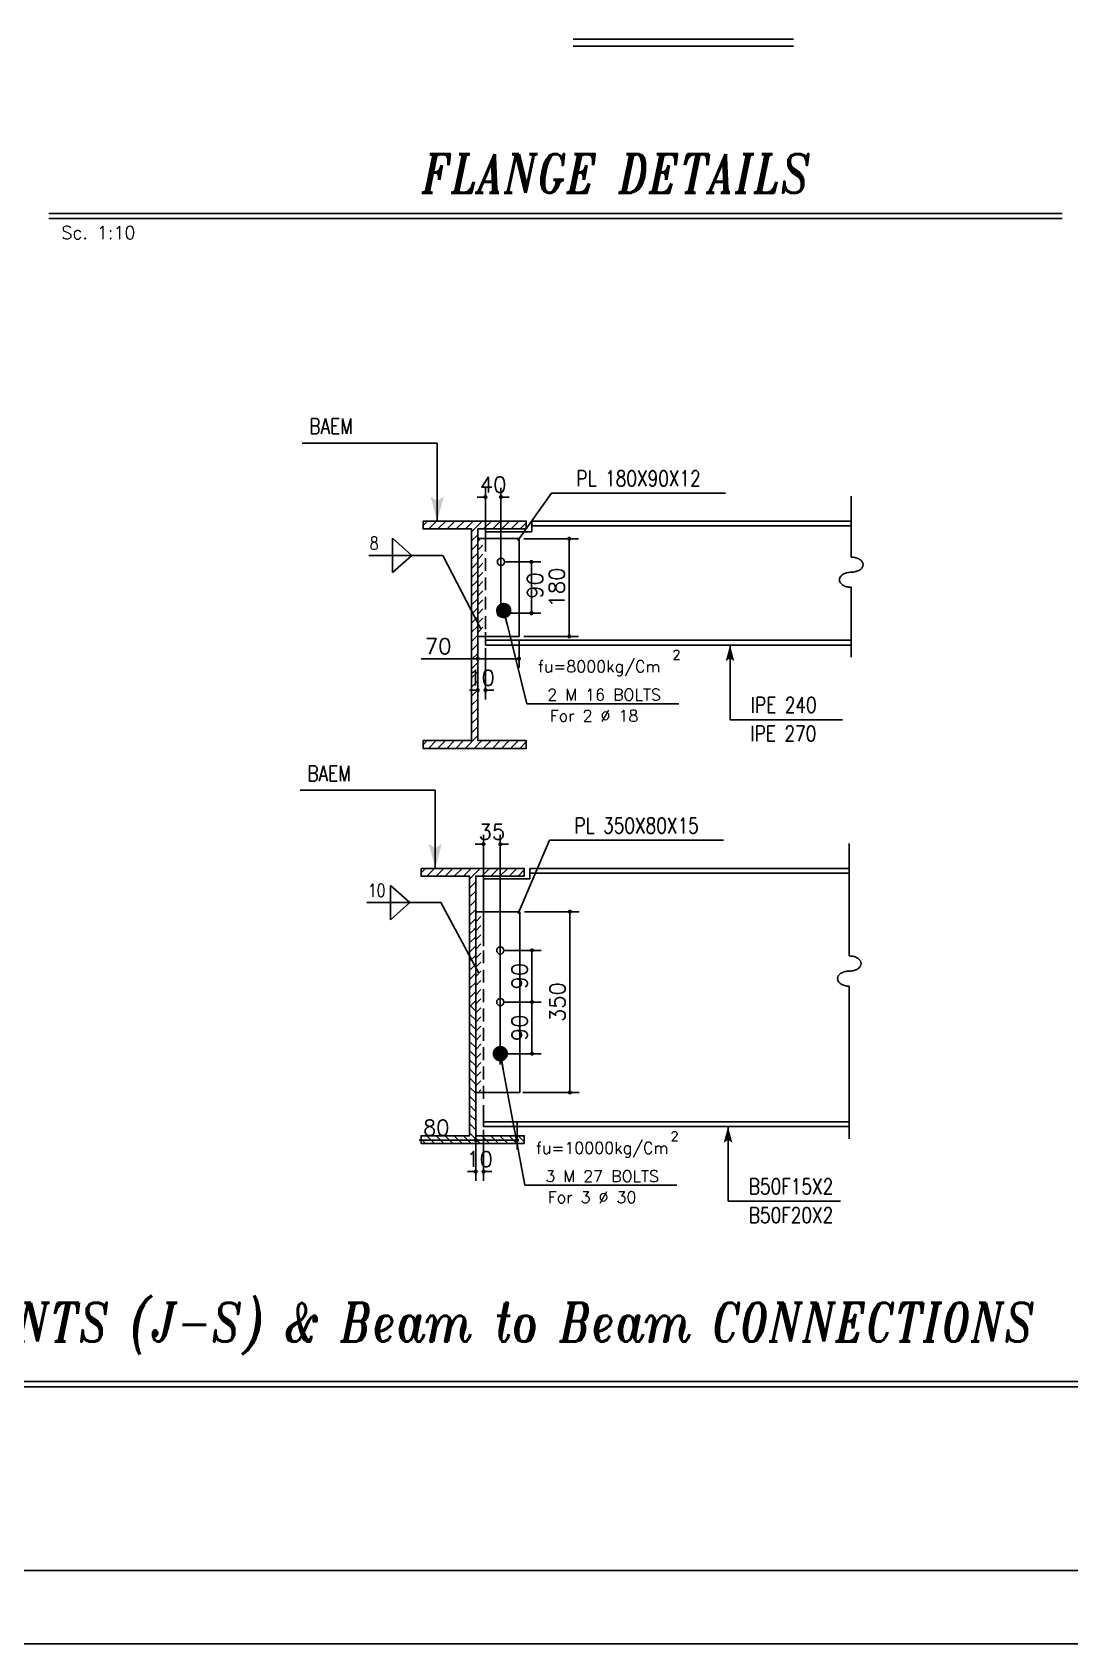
# Model space of a CAD drawing. Header units: inches. Extents: x 1387 to 2676, y -3554 to -2136.
# Drawn here: x 2525.82 to 2545.91, y -3480.53 to -3449.32 of the extents above; entities that cross this region are included whole.
import ezdxf
from ezdxf.enums import TextEntityAlignment as Align

# ---------------------------------------------------------------- set-up
doc = ezdxf.new("R2010")
doc.units = ezdxf.units.IN
doc.header["$MEASUREMENT"] = 0
doc.linetypes.add('HIDDEN', pattern=[0.375, 0.25, -0.125])
for name, color, linetype in [('1', 1, 'Continuous'), ('1R', 1, 'Continuous'), ('2Y', 2, 'Continuous'), ('3', 3, 'HIDDEN'), ('3G', 3, 'Continuous'), ('4C', 4, 'Continuous'), ('col-new', 3, 'Continuous'), ('D', 1, 'Continuous'), ('DIM', 8, 'Continuous'), ('Hatch', 1, 'Continuous'), ('LAIN-1', 1, 'HIDDEN'), ('lateral brace', 5, 'Continuous'), ('Layer4', 118, 'Continuous'), ('Pich', 2, 'Continuous'), ('TRI1', 3, 'Continuous')]:
    doc.layers.add(name, color=color, linetype=linetype)
doc.styles.add('ITALICT', font='italict')
doc.styles.add('ROMANC', font='TXT.shx')
doc.styles.add('ROMANS', font='ROMANS')
doc.styles.add('ROMANT', font='romant')
doc.dimstyles.new('1-50-2', dxfattribs={"dimtxt": 0.3, "dimasz": 0.08, "dimexe": 0.18, "dimexo": 0.0625, "dimgap": 0.09, "dimtad": 1, "dimdec": 0, "dimlfac": 500, "dimdsep": 46, "dimtxsty": 'ROMANT', "dimblk": 'DOT', "dimcen": 0.09, "dimclrd": 1, "dimclre": 1, "dimclrt": 3, "dimadec": 0, "dimazin": 0, "dimtfac": 1, "dimtdec": 0, "dimtix": 1, "dimtofl": 0, "dimtmove": 2, "dimatfit": 3, "dimldrblk": 'DOT', "dimfxl": 1, "dimtolj": 1, "dimarcsym": 0})
doc.dimstyles.new('10', dxfattribs={"dimtxt": 0.2, "dimasz": 0.09, "dimexe": 0.18, "dimexo": 0.1, "dimgap": 0, "dimtad": 0, "dimdec": 3, "dimlfac": 100, "dimrnd": 0.5, "dimzin": 12, "dimdsep": 46, "dimtxsty": 'ROMANC', "dimblk": 'DOT', "dimcen": 0, "dimclrd": 1, "dimclre": 1, "dimclrt": 2, "dimadec": 1, "dimazin": 0, "dimtfac": 1, "dimtdec": 3, "dimtmove": 2, "dimatfit": 3, "dimldrblk": 'DOT', "dimfxl": 1, "dimtvp": 0.909091, "dimtolj": 1, "dimtzin": 12, "dimarcsym": 0})

# ---------------------------------------------------------------- blocks, each defined once
blk = doc.blocks.new('DOT')
at = {"layer": 'DIM', "color": 0, "linetype": 'ByBlock'}
blk.add_line((-0.5, 0), (-1, 0), dxfattribs=at)
at = {"layer": 'DIM', "color": 0, "linetype": 'ByBlock', "const_width": 0.5}
blk.add_lwpolyline([(-0.25, 0, 1), (0.25, 0, 1)], format="xyb", close=True, dxfattribs=at)
blk = doc.blocks.new('*D1858')
at = {"layer": 'D', "color": 1, "lineweight": -2, "transparency": 16777216}
for p, q in [((2535.354, -3466.35), (2536.41, -3466.35)), ((2536.23, -3466.43), (2536.23, -3469.77)), ((2535.321, -3469.85), (2536.41, -3469.85))]:
    blk.add_line(p, q, dxfattribs=at)
at = {"layer": 'Defpoints', "color": 0, "transparency": 16777216}
for p in [(2535.291, -3466.35), (2535.258, -3469.85), (2536.23, -3469.85)]:
    blk.add_point(p, dxfattribs=at)
at = {"layer": 'D', "color": 1, "lineweight": -2, "transparency": 16777216, "xscale": 0.08, "yscale": 0.08, "zscale": 0.08}
for p, rotation in [((2536.23, -3466.35), 90), ((2536.23, -3469.85), 270)]:
    blk.add_blockref('DOT', p, dxfattribs=dict(at, rotation=rotation))
at = {"layer": 'D', "color": 2, "transparency": 16777216, "insert": (2535.99, -3468.1), "char_height": 0.3, "attachment_point": 5, "rotation": 90, "style": 'ROMANS'}
blk.add_mtext('\\A1;350', dxfattribs=at)
blk = doc.blocks.new('_Dot')
at = {"layer": 'DIM', "color": 0, "lineweight": -2}
blk.add_line((-0.5, 0), (-1, 0), dxfattribs=at)
at = {"layer": 'DIM', "color": 0, "const_width": 0.5}
blk.add_lwpolyline([(-0.25, 0, 1), (0.25, 0, 1)], format="xyb", close=True, dxfattribs=at)
blk = doc.blocks.new('*D1862')
at = {"layer": 'D', "color": 1, "lineweight": -2, "transparency": 16777216}
for p, q in [((2534.408, -3470.573), (2534.408, -3471.564)), ((2534.558, -3470.573), (2534.558, -3471.564)), ((2534.328, -3471.384), (2534.248, -3471.384)), ((2534.638, -3471.384), (2534.718, -3471.384))]:
    blk.add_line(p, q, dxfattribs=at)
at = {"layer": 'Defpoints', "color": 0, "transparency": 16777216}
for p in [(2534.408, -3470.511), (2534.558, -3470.511), (2534.408, -3471.384)]:
    blk.add_point(p, dxfattribs=at)
at = {"layer": 'D', "color": 1, "lineweight": -2, "transparency": 16777216, "xscale": 0.08, "yscale": 0.08, "zscale": 0.08}
blk.add_blockref('DOT', (2534.408, -3471.384), dxfattribs=at)
at = {"layer": 'D', "color": 1, "lineweight": -2, "transparency": 16777216, "xscale": 0.08, "yscale": 0.08, "zscale": 0.08, "rotation": 180}
blk.add_blockref('DOT', (2534.558, -3471.384), dxfattribs=at)
at = {"layer": 'D', "color": 2, "transparency": 16777216, "insert": (2534.483, -3471.144), "char_height": 0.3, "attachment_point": 5, "style": 'ROMANS'}
blk.add_mtext('\\A1;10', dxfattribs=at)
blk = doc.blocks.new('*D1859')
at = {"layer": 'D', "color": 1, "lineweight": -2, "transparency": 16777216}
for p, q in [((2534.558, -3467.02), (2534.558, -3464.864)), ((2534.883, -3469.312), (2534.883, -3464.864)), ((2534.478, -3465.044), (2534.398, -3465.044)), ((2534.963, -3465.044), (2535.043, -3465.044))]:
    blk.add_line(p, q, dxfattribs=at)
at = {"layer": 'Defpoints', "color": 0, "transparency": 16777216}
for p in [(2534.883, -3465.044), (2534.558, -3467.083), (2534.883, -3469.374)]:
    blk.add_point(p, dxfattribs=at)
at = {"layer": 'D', "color": 1, "lineweight": -2, "transparency": 16777216, "xscale": 0.08, "yscale": 0.08, "zscale": 0.08}
blk.add_blockref('DOT', (2534.558, -3465.044), dxfattribs=at)
at = {"layer": 'D', "color": 1, "lineweight": -2, "transparency": 16777216, "xscale": 0.08, "yscale": 0.08, "zscale": 0.08, "rotation": 180}
blk.add_blockref('DOT', (2534.883, -3465.044), dxfattribs=at)
at = {"layer": 'D', "color": 2, "transparency": 16777216, "insert": (2534.721, -3464.804), "char_height": 0.3, "attachment_point": 5, "style": 'ROMANS'}
blk.add_mtext('\\A1;35', dxfattribs=at)
blk = doc.blocks.new('*D1860')
at = {"layer": 'D', "color": 1, "lineweight": -2, "transparency": 16777216}
for p, q in [((2534.946, -3468.1), (2535.677, -3468.1)), ((2535.497, -3468.18), (2535.497, -3469.02)), ((2534.946, -3469.1), (2535.677, -3469.1))]:
    blk.add_line(p, q, dxfattribs=at)
at = {"layer": 'Defpoints', "color": 0, "transparency": 16777216}
for p in [(2534.883, -3468.1), (2534.883, -3469.1), (2535.497, -3469.1)]:
    blk.add_point(p, dxfattribs=at)
at = {"layer": 'D', "color": 1, "lineweight": -2, "transparency": 16777216, "xscale": 0.08, "yscale": 0.08, "zscale": 0.08}
for p, rotation in [((2535.497, -3468.1), 90), ((2535.497, -3469.1), 270)]:
    blk.add_blockref('DOT', p, dxfattribs=dict(at, rotation=rotation))
at = {"layer": 'D', "color": 2, "transparency": 16777216, "insert": (2535.257, -3468.6), "char_height": 0.3, "attachment_point": 5, "rotation": 90, "style": 'ROMANS'}
blk.add_mtext('\\A1;90', dxfattribs=at)
blk = doc.blocks.new('*D1861')
at = {"layer": 'D', "color": 1, "lineweight": -2, "transparency": 16777216}
for p, q in [((2534.408, -3470.406), (2534.408, -3470.954)), ((2535.208, -3470.406), (2535.208, -3470.954)), ((2533.311, -3470.774), (2534.408, -3470.774)), ((2535.128, -3470.774), (2534.488, -3470.774))]:
    blk.add_line(p, q, dxfattribs=at)
at = {"layer": 'Defpoints', "color": 0, "transparency": 16777216}
for p in [(2534.408, -3470.344), (2535.208, -3470.344), (2534.408, -3470.774)]:
    blk.add_point(p, dxfattribs=at)
at = {"layer": 'D', "color": 1, "lineweight": -2, "transparency": 16777216, "xscale": 0.08, "yscale": 0.08, "zscale": 0.08, "rotation": 180}
blk.add_blockref('DOT', (2534.408, -3470.774), dxfattribs=at)
at = {"layer": 'D', "color": 1, "lineweight": -2, "transparency": 16777216, "xscale": 0.08, "yscale": 0.08, "zscale": 0.08}
blk.add_blockref('DOT', (2535.208, -3470.774), dxfattribs=at)
at = {"layer": 'D', "color": 2, "transparency": 16777216, "insert": (2533.644, -3470.534), "char_height": 0.3, "attachment_point": 5, "style": 'ROMANS'}
blk.add_mtext('\\A1;80', dxfattribs=at)
blk = doc.blocks.new('*D1863')
at = {"layer": 'D', "color": 1, "lineweight": -2, "transparency": 16777216}
for p, q in [((2534.946, -3467.1), (2535.677, -3467.1)), ((2535.497, -3467.18), (2535.497, -3468.02)), ((2534.946, -3468.1), (2535.677, -3468.1))]:
    blk.add_line(p, q, dxfattribs=at)
at = {"layer": 'Defpoints', "color": 0, "transparency": 16777216}
for p in [(2534.883, -3467.1), (2534.883, -3468.1), (2535.497, -3468.1)]:
    blk.add_point(p, dxfattribs=at)
at = {"layer": 'D', "color": 1, "lineweight": -2, "transparency": 16777216, "xscale": 0.08, "yscale": 0.08, "zscale": 0.08}
for p, rotation in [((2535.497, -3467.1), 90), ((2535.497, -3468.1), 270)]:
    blk.add_blockref('DOT', p, dxfattribs=dict(at, rotation=rotation))
at = {"layer": 'D', "color": 2, "transparency": 16777216, "insert": (2535.257, -3467.6), "char_height": 0.3, "attachment_point": 5, "rotation": 90, "style": 'ROMANS'}
blk.add_mtext('\\A1;90', dxfattribs=at)
blk = doc.blocks.new('*D2852')
at = {"layer": 'D', "color": 1, "lineweight": -2, "transparency": 16777216}
for p, q in [((2535.342, -3459.126), (2536.398, -3459.126)), ((2536.218, -3459.206), (2536.218, -3460.939)), ((2535.342, -3461.019), (2536.398, -3461.019))]:
    blk.add_line(p, q, dxfattribs=at)
at = {"layer": 'Defpoints', "color": 0, "transparency": 16777216}
for p in [(2535.279, -3459.126), (2535.279, -3461.019), (2536.218, -3461.019)]:
    blk.add_point(p, dxfattribs=at)
at = {"layer": 'D', "color": 1, "lineweight": -2, "transparency": 16777216, "xscale": 0.08, "yscale": 0.08, "zscale": 0.08}
for p, rotation in [((2536.218, -3459.126), 90), ((2536.218, -3461.019), 270)]:
    blk.add_blockref('DOT', p, dxfattribs=dict(at, rotation=rotation))
at = {"layer": 'D', "color": 2, "transparency": 16777216, "insert": (2535.978, -3460.073), "char_height": 0.3, "attachment_point": 5, "rotation": 90, "style": 'ROMANS'}
blk.add_mtext('\\A1;180', dxfattribs=at)
blk = doc.blocks.new('*D2891')
at = {"layer": 'D', "color": 1, "lineweight": -2, "transparency": 16777216}
for p, q in [((2534.446, -3461.249), (2534.446, -3462.24)), ((2534.596, -3461.249), (2534.596, -3462.24)), ((2534.366, -3462.06), (2534.286, -3462.06)), ((2534.676, -3462.06), (2534.756, -3462.06))]:
    blk.add_line(p, q, dxfattribs=at)
at = {"layer": 'Defpoints', "color": 0, "transparency": 16777216}
for p in [(2534.446, -3461.187), (2534.596, -3461.187), (2534.446, -3462.06)]:
    blk.add_point(p, dxfattribs=at)
at = {"layer": 'D', "color": 1, "lineweight": -2, "transparency": 16777216, "xscale": 0.08, "yscale": 0.08, "zscale": 0.08}
blk.add_blockref('DOT', (2534.446, -3462.06), dxfattribs=at)
at = {"layer": 'D', "color": 1, "lineweight": -2, "transparency": 16777216, "xscale": 0.08, "yscale": 0.08, "zscale": 0.08, "rotation": 180}
blk.add_blockref('DOT', (2534.596, -3462.06), dxfattribs=at)
at = {"layer": 'D', "color": 2, "transparency": 16777216, "insert": (2534.521, -3461.82), "char_height": 0.3, "attachment_point": 5, "style": 'ROMANS'}
blk.add_mtext('\\A1;10', dxfattribs=at)
blk = doc.blocks.new('*D2853')
at = {"layer": 'D', "color": 1, "lineweight": -2, "transparency": 16777216}
for p, q in [((2534.516, -3458.32), (2534.436, -3458.32)), ((2534.596, -3459.296), (2534.596, -3458.14)), ((2534.896, -3460.487), (2534.896, -3458.14)), ((2534.976, -3458.32), (2535.056, -3458.32))]:
    blk.add_line(p, q, dxfattribs=at)
at = {"layer": 'Defpoints', "color": 0, "transparency": 16777216}
for p in [(2534.896, -3458.32), (2534.596, -3459.358), (2534.896, -3460.55)]:
    blk.add_point(p, dxfattribs=at)
at = {"layer": 'D', "color": 1, "lineweight": -2, "transparency": 16777216, "xscale": 0.08, "yscale": 0.08, "zscale": 0.08}
blk.add_blockref('DOT', (2534.596, -3458.32), dxfattribs=at)
at = {"layer": 'D', "color": 1, "lineweight": -2, "transparency": 16777216, "xscale": 0.08, "yscale": 0.08, "zscale": 0.08, "rotation": 180}
blk.add_blockref('DOT', (2534.896, -3458.32), dxfattribs=at)
at = {"layer": 'D', "color": 2, "transparency": 16777216, "insert": (2534.746, -3458.08), "char_height": 0.3, "attachment_point": 5, "style": 'ROMANS'}
blk.add_mtext('\\A1;40', dxfattribs=at)
blk = doc.blocks.new('*D2854')
at = {"layer": 'D', "color": 1, "lineweight": -2, "transparency": 16777216}
for p, q in [((2534.959, -3459.576), (2535.665, -3459.576)), ((2535.485, -3459.656), (2535.485, -3460.489)), ((2534.959, -3460.569), (2535.665, -3460.569))]:
    blk.add_line(p, q, dxfattribs=at)
at = {"layer": 'Defpoints', "color": 0, "transparency": 16777216}
for p in [(2534.896, -3459.576), (2534.896, -3460.569), (2535.485, -3460.569)]:
    blk.add_point(p, dxfattribs=at)
at = {"layer": 'D', "color": 1, "lineweight": -2, "transparency": 16777216, "xscale": 0.08, "yscale": 0.08, "zscale": 0.08}
for p, rotation in [((2535.485, -3459.576), 90), ((2535.485, -3460.569), 270)]:
    blk.add_blockref('DOT', p, dxfattribs=dict(at, rotation=rotation))
at = {"layer": 'D', "color": 2, "transparency": 16777216, "insert": (2535.556, -3460.032), "char_height": 0.3, "attachment_point": 5, "rotation": 90, "style": 'ROMANS'}
blk.add_mtext('\\A1;90', dxfattribs=at)
blk = doc.blocks.new('*D2892')
at = {"layer": 'D', "color": 1, "lineweight": -2, "transparency": 16777216}
for p, q in [((2534.446, -3461.082), (2534.446, -3461.63)), ((2535.246, -3461.082), (2535.246, -3461.63)), ((2533.349, -3461.45), (2534.446, -3461.45)), ((2535.166, -3461.45), (2534.526, -3461.45))]:
    blk.add_line(p, q, dxfattribs=at)
at = {"layer": 'Defpoints', "color": 0, "transparency": 16777216}
for p in [(2534.446, -3461.019), (2535.246, -3461.019), (2534.446, -3461.45)]:
    blk.add_point(p, dxfattribs=at)
at = {"layer": 'D', "color": 1, "lineweight": -2, "transparency": 16777216, "xscale": 0.08, "yscale": 0.08, "zscale": 0.08, "rotation": 180}
blk.add_blockref('DOT', (2534.446, -3461.45), dxfattribs=at)
at = {"layer": 'D', "color": 1, "lineweight": -2, "transparency": 16777216, "xscale": 0.08, "yscale": 0.08, "zscale": 0.08}
blk.add_blockref('DOT', (2535.246, -3461.45), dxfattribs=at)
at = {"layer": 'D', "color": 2, "transparency": 16777216, "insert": (2533.682, -3461.21), "char_height": 0.3, "attachment_point": 5, "style": 'ROMANS'}
blk.add_mtext('\\A1;70', dxfattribs=at)

msp = doc.modelspace()

# ---------------------------------------------------------------- hatches: boundary and pattern name
at = {"layer": 'Hatch'}
h = msp.add_hatch(dxfattribs=at)
h.set_pattern_fill('ANSI31', color=256, style=0)
h.set_pattern_definition([(45, (838.7959, -4388.37428), (-0.088388348, 0.088388348), [])])
edge = h.paths.add_edge_path()
edge.add_line((2535.38633732, -3458.78660116), (2533.38633732, -3458.78660116))
edge.add_line((2533.38633732, -3458.78660116), (2533.38633732, -3458.93660116))
edge.add_line((2533.38633732, -3458.93660116), (2534.32633732, -3458.93660116))
edge.add_line((2534.32633732, -3458.93660116), (2534.32633732, -3459.94460097))
edge.add_arc((2534.32633732, -3459.96903776), 0.02443679, 0, 90.000000001, ccw=False)
edge.add_line((2534.35077411, -3459.96903776), (2534.42190052, -3459.96903776))
edge.add_arc((2534.44633732, -3459.96903776), 0.02443679, 89.999999999, 180, ccw=False)
edge.add_line((2534.44633732, -3459.94460097), (2534.44633732, -3458.93660116))
edge.add_line((2534.44633732, -3458.93660116), (2535.38633732, -3458.93660116))
edge.add_line((2535.38633732, -3458.93660116), (2535.38633732, -3458.86160116))
edge.add_line((2535.38633732, -3458.86160116), (2535.81815983, -3458.89814042))
edge.add_arc((2535.78906841, -3458.89814042), 0.02909142, -180, 0, ccw=False)
edge.add_arc((2535.78906841, -3458.89814042), 0.02909142, 0, 180, ccw=False)
edge.add_line((2535.81815983, -3458.89814042), (2535.38633732, -3458.86160116))
edge.add_line((2535.38633732, -3458.86160116), (2535.38633732, -3458.78660116))
edge = h.paths.add_edge_path()
edge.add_arc((2535.78906841, -3463.0809384), 0.02909142, 0, 180, ccw=False)
edge.add_line((2535.81815983, -3463.0809384), (2535.38633732, -3463.11160116))
edge.add_line((2535.38633732, -3463.11160116), (2535.38633732, -3463.03660116))
edge.add_line((2535.38633732, -3463.03660116), (2534.44633732, -3463.03660116))
edge.add_line((2534.44633732, -3463.03660116), (2534.44633732, -3461.80486386))
edge.add_line((2534.44633732, -3461.80486386), (2534.42359111, -3461.80486386))
edge.add_arc((2534.39449969, -3461.80486386), 0.02909142, -180, 0, ccw=False)
edge.add_arc((2534.39449969, -3461.80486386), 0.02909142, 0, 180, ccw=False)
edge.add_line((2534.42359111, -3461.80486386), (2534.44633732, -3461.80486386))
edge.add_line((2534.44633732, -3461.80486386), (2534.44633732, -3459.99347455))
edge.add_arc((2534.44633732, -3459.96903776), 0.02443679, 180, 270, ccw=False)
edge.add_line((2534.42190052, -3459.96903776), (2534.35077411, -3459.96903776))
edge.add_arc((2534.32633732, -3459.96903776), 0.02443679, -90, 0, ccw=False)
edge.add_line((2534.32633732, -3459.99347455), (2534.32633732, -3463.03660116))
edge.add_line((2534.32633732, -3463.03660116), (2533.38633732, -3463.03660116))
edge.add_line((2533.38633732, -3463.03660116), (2533.38633732, -3463.18660116))
edge.add_line((2533.38633732, -3463.18660116), (2535.38633732, -3463.18660116))
edge.add_line((2535.38633732, -3463.18660116), (2535.38633732, -3463.11160116))
edge.add_line((2535.38633732, -3463.11160116), (2535.81815983, -3463.0809384))
edge.add_arc((2535.78906841, -3463.0809384), 0.02909142, -180, 0, ccw=False)
h = msp.add_hatch(dxfattribs=at)
h.set_pattern_fill('ANSI31', color=256, style=0)
h.set_pattern_definition([(45, (817.91491, -4387.45717), (-0.088388348, 0.088388348), [])])
h.paths.add_polyline_path([(2534.44633732, -3461.01949354), (2534.47009775, -3461.01949354), (2534.44633732, -3459.97833926)], flags=17)
h.paths.add_polyline_path([(2534.54633732, -3459.12556761), (2534.44633732, -3459.12556761), (2534.44633732, -3459.97833926), (2534.47009775, -3461.01949354), (2534.54633732, -3461.01949354)])
h = msp.add_hatch(dxfattribs=at)
h.set_pattern_fill('ANSI31', color=256, style=0)
h.set_pattern_definition([(45, (817.87699, -4395.18134), (-0.088388348, 0.088388348), [])])
h.paths.add_polyline_path([(2534.40842093, -3468.74365511), (2534.40842093, -3469.86670577), (2534.40842093, -3467.70250084)])
h.paths.add_polyline_path([(2534.50842093, -3466.34972919), (2534.40842093, -3466.36530609), (2534.40842093, -3467.70250084), (2534.40842093, -3469.86670577), (2534.50842093, -3469.84972919)])

# ---------------------------------------------------------------- linework, layer by layer
at = {"color": 6}
for p, q in [((2526.14064079, -3452.82770005), (2545.76453518, -3452.82770005)), ((2515.96100146, -3475.45034673), (2550.11943413, -3475.45034673))]:
    msp.add_line(p, q, dxfattribs=at)
at = {"color": 2}
for p, q in [((2526.14064079, -3452.92770005), (2545.76453518, -3452.92770005)), ((2515.96100146, -3475.55034673), (2550.11943413, -3475.55034673))]:
    msp.add_line(p, q, dxfattribs=at)
at = {"color": 1, "linetype": 'ByBlock', "ltscale": 3}
for p, q in [((2538.34250537, -3462.3237471), (2535.39631443, -3462.3237471)), ((2538.30458898, -3471.64790868), (2535.35839805, -3471.64790868))]:
    msp.add_line(p, q, dxfattribs=at)
at = {"layer": '1'}
msp.add_lwpolyline([(2495.25023678, -3479.11241667), (2576.51858695, -3479.11241667), (2576.51858695, -3422.47942003), (2495.25023678, -3422.47942003)], close=True, dxfattribs=at)
at = {"layer": '1R'}
for p, q in [((2533.66152653, -3457.2754694), (2531.04673957, -3457.2754694)), ((2535.21964426, -3459.16143071), (2535.87565238, -3458.24353217)), ((2535.87565238, -3458.24353217), (2539.24618012, -3458.24353217)), ((2533.77035383, -3459.45015669), (2532.33927592, -3459.45015669)), ((2533.77035383, -3459.45015669), (2534.50540196, -3460.86888591)), ((2539.33162299, -3462.63498023), (2541.50942736, -3462.63498023)), ((2533.62361014, -3463.99963098), (2531.00882318, -3463.99963098)), ((2535.23172787, -3466.38559229), (2535.837736, -3464.96769375)), ((2535.837736, -3464.96769375), (2539.20826373, -3464.96769375)), ((2533.73243744, -3466.17431827), (2532.30135953, -3466.17431827)), ((2533.73243744, -3466.17431827), (2534.46748557, -3467.54109206)), ((2539.2937066, -3471.95914181), (2541.47151097, -3471.95914181))]:
    msp.add_line(p, q, dxfattribs=at)
at = {"layer": '2Y'}
for p, q in [((2541.67991343, -3458.30374724), (2541.67991343, -3459.48363325)), ((2541.67991343, -3460.06821309), (2541.67991343, -3461.42397844)), ((2541.64199705, -3465.02790882), (2541.64199705, -3467.20779483)), ((2541.64199705, -3467.79237467), (2541.64199705, -3470.74814002))]:
    msp.add_line(p, q, dxfattribs=at)
for centre, radius, start, end in [((2541.67991343, -3459.84166411), 0.35803086, 75.201495886, 89.999999997), ((2541.70750659, -3459.73721718), 0.25000057, 57.470460436, 75.201495889), ((2541.74957773, -3459.67125378), 0.17176278, 33.001544691, 57.470460436), ((2541.74957773, -3459.58830264), 0.17176278, 302.529539564, 326.998455309), ((2541.81344074, -3459.62977821), 0.09561354, 326.998455304, 33.001549259), ((2541.54638613, -3459.92206813), 0.09561354, 146.998455304, 213.001529412), ((2541.61024913, -3459.9635437), 0.17176278, 122.529539564, 146.998455308), ((2541.61024913, -3459.88059256), 0.17176278, 213.001544691, 237.470460436), ((2541.65232028, -3460.0295071), 0.25000057, 104.798504114, 122.529539568), ((2541.67991343, -3460.13395403), 0.35803086, 90, 104.798504111), ((2541.67991343, -3459.41789231), 0.35803086, 269.999999997, 284.798504111), ((2541.70750659, -3459.52233924), 0.25000057, 284.798504114, 302.529539564), ((2541.65232028, -3459.81462916), 0.25000057, 237.470460436, 255.201495889), ((2541.67991343, -3459.71018222), 0.35803086, 255.201495889, 270.000000003), ((2541.64199705, -3467.56582569), 0.35803086, 75.201495886, 89.999999997), ((2541.64199705, -3467.56582569), 0.35803086, 75.201495886, 89.999999997), ((2541.6695902, -3467.46137876), 0.25000057, 57.470460435, 75.201495888), ((2541.6695902, -3467.46137876), 0.25000057, 57.470460435, 75.201495888), ((2541.6695902, -3467.24650082), 0.25000057, 284.798504114, 302.529539566), ((2541.6695902, -3467.24650082), 0.25000057, 284.798504114, 302.529539566), ((2541.71166135, -3467.39541536), 0.17176278, 33.001544691, 57.470460434), ((2541.71166135, -3467.39541536), 0.17176278, 33.001544691, 57.470460434), ((2541.71166135, -3467.31246422), 0.17176278, 302.529539566, 326.998455309), ((2541.77552436, -3467.35393979), 0.09561354, 0.000000004, 33.001544696), ((2541.77552436, -3467.35393979), 0.09561354, 0.000000004, 33.001544696), ((2541.77552436, -3467.35393979), 0.09561354, 326.998455304, 359.999999996), ((2541.77552436, -3467.35393979), 0.09561354, 326.998455304, 359.999999996), ((2541.50846974, -3467.64622971), 0.09561354, 146.998455306, 179.999999996), ((2541.50846974, -3467.64622971), 0.09561354, 146.998455306, 179.999999996), ((2541.50846974, -3467.64622971), 0.09561354, 180.000000004, 213.001544694), ((2541.50846974, -3467.64622971), 0.09561354, 180.000000004, 213.001544694), ((2541.57233275, -3467.68770528), 0.17176278, 122.529539565, 146.998455307), ((2541.57233275, -3467.68770528), 0.17176278, 122.529539565, 146.998455307), ((2541.57233275, -3467.60475414), 0.17176278, 213.001544691, 237.470460434), ((2541.57233275, -3467.60475414), 0.17176278, 213.001544691, 237.470460434), ((2541.61440389, -3467.75366868), 0.25000057, 104.798504114, 122.529539568), ((2541.61440389, -3467.75366868), 0.25000057, 104.798504114, 122.529539568), ((2541.61440389, -3467.53879074), 0.25000057, 237.470460435, 255.201495888), ((2541.64199705, -3467.85811561), 0.35803086, 90, 104.798504112), ((2541.64199705, -3467.85811561), 0.35803086, 90, 104.798504112), ((2541.64199705, -3467.4343438), 0.35803086, 255.201495888, 270.000000003), ((2541.64199705, -3467.4343438), 0.35803086, 255.201495888, 270.000000003), ((2541.64199705, -3467.14205389), 0.35803086, 269.999999997, 284.798504112), ((2541.64199705, -3467.14205389), 0.35803086, 269.999999997, 284.798504112)]:
    msp.add_arc(centre, radius, start, end, dxfattribs=at)
at = {"layer": '3'}
for points in [[(2533.66152653, -3458.78660116), (2533.66152653, -3458.39598458), (2533.53388593, -3458.31034112)], [(2533.66152653, -3458.78660116), (2533.66152653, -3458.39598458), (2533.78916713, -3458.31034112)], [(2539.33162299, -3461.18660116), (2539.33162299, -3461.44383647), (2539.24756698, -3461.50023582)], [(2539.33162299, -3461.18660116), (2539.33162299, -3461.44383647), (2539.41567899, -3461.50023582)], [(2533.62361014, -3465.51076274), (2533.62361014, -3465.12014616), (2533.49596954, -3465.0345027)], [(2533.62361014, -3465.51076274), (2533.62361014, -3465.12014616), (2533.75125075, -3465.0345027)], [(2539.2937066, -3470.51076274), (2539.2937066, -3470.76799805), (2539.20965059, -3470.8243974)], [(2539.2937066, -3470.51076274), (2539.2937066, -3470.76799805), (2539.37776261, -3470.8243974)]]:
    msp.add_solid(points, dxfattribs=at)
at = {"layer": '3G'}
for p, q in [((2536.29221099, -3449.45126342), (2540.56353147, -3449.45126342)), ((2536.29221099, -3449.58567681), (2540.56353147, -3449.58567681)), ((2534.44633732, -3460.93660116), (2534.44633732, -3458.99267523)), ((2534.59633732, -3458.99240988), (2535.49510769, -3458.99240988)), ((2534.59633732, -3458.99240988), (2534.59633732, -3459.12556761)), ((2535.49510769, -3458.78660116), (2541.67991343, -3458.78660116)), ((2535.49510769, -3458.99240988), (2535.49510769, -3458.78660116)), ((2535.49510769, -3458.87860116), (2541.67991343, -3458.87860116)), ((2532.79506615, -3459.11602383), (2533.16976867, -3459.45102902)), ((2532.79506615, -3459.11602383), (2532.79506615, -3459.78428956)), ((2534.44633732, -3459.12556761), (2535.24633732, -3459.12556761)), ((2535.24633732, -3461.01949354), (2535.24633732, -3459.12556761)), ((2532.79506615, -3459.78428956), (2533.16976867, -3459.44928436)), ((2534.44633732, -3461.01949354), (2535.24633732, -3461.01949354)), ((2534.59633732, -3460.93660116), (2534.59633732, -3461.18660116)), ((2534.59633732, -3461.09460116), (2541.67991343, -3461.09460116)), ((2534.59633732, -3461.18660116), (2541.67991343, -3461.18660116)), ((2535.45719131, -3465.51076274), (2541.64199705, -3465.51076274)), ((2535.45719131, -3465.71657146), (2535.45719131, -3465.51076274)), ((2535.45719131, -3465.60276274), (2541.64199705, -3465.60276274)), ((2532.75714976, -3465.84018541), (2533.13185229, -3466.1751906)), ((2532.75714976, -3466.1751906), (2532.75714976, -3465.84018541)), ((2534.40842093, -3468.06076274), (2534.40842093, -3465.71683681)), ((2534.55842093, -3465.71657146), (2535.45719131, -3465.71657146)), ((2534.55842093, -3465.71657146), (2534.55842093, -3466.34972919)), ((2532.75714976, -3466.50845114), (2533.13185229, -3466.17344594)), ((2532.75714976, -3466.17344594), (2532.75714976, -3466.50845114)), ((2534.40842093, -3466.34972919), (2535.25842093, -3466.34972919)), ((2535.25842093, -3469.84972919), (2535.25842093, -3466.34972919)), ((2534.40842093, -3468.48802582), (2534.40842093, -3470.63195174)), ((2534.40842093, -3469.84972919), (2535.25842093, -3469.84972919)), ((2534.55842093, -3470.26076274), (2534.55842093, -3470.51076274)), ((2534.55842093, -3470.41876274), (2541.64199705, -3470.41876274)), ((2534.55842093, -3470.51076274), (2541.64199705, -3470.51076274))]:
    msp.add_line(p, q, dxfattribs=at)
at = {"layer": 'col-new', "color": 1, "linetype": 'HIDDEN'}
for p, q in [((2534.59633732, -3459.12556761), (2534.59633732, -3461.01949354)), ((2534.55842093, -3466.34972919), (2534.55842093, -3470.34365511))]:
    msp.add_line(p, q, dxfattribs=at)
at = {"layer": 'DIM'}
msp.add_lwpolyline([(2493.83441186, -3480.52824158), (2577.93441186, -3480.52824158), (2577.93441186, -3421.06359512), (2493.83441186, -3421.06359512)], close=True, dxfattribs=at)
at = {"layer": 'Hatch'}
for p, q in [((2533.34842093, -3465.59753914), (2533.43519733, -3465.51076274)), ((2533.46197403, -3465.66076274), (2533.61197403, -3465.51076274)), ((2533.63875072, -3465.66076274), (2533.78875072, -3465.51076274)), ((2533.81552742, -3465.66076274), (2533.96552742, -3465.51076274)), ((2533.99230411, -3465.66076274), (2534.14230411, -3465.51076274)), ((2534.16908081, -3465.66076274), (2534.31908081, -3465.51076274)), ((2534.28842093, -3465.71819931), (2534.4958575, -3465.51076274)), ((2534.5226342, -3465.66076274), (2534.6726342, -3465.51076274)), ((2534.69941089, -3465.66076274), (2534.84941089, -3465.51076274)), ((2534.87618759, -3465.66076274), (2535.02618759, -3465.51076274)), ((2535.05296428, -3465.66076274), (2535.20296428, -3465.51076274)), ((2535.22974098, -3465.66076274), (2535.34842093, -3465.54208279)), ((2534.28842093, -3465.89497601), (2534.40842093, -3465.77497601)), ((2534.28842093, -3466.0717527), (2534.40842093, -3465.9517527)), ((2534.28842093, -3466.2485294), (2534.40842093, -3466.1285294)), ((2534.28842093, -3466.42530609), (2534.40842093, -3466.30530609)), ((2534.28842093, -3466.60208279), (2534.40842093, -3466.48208279)), ((2534.28842093, -3466.77885948), (2534.37408108, -3466.69319934)), ((2534.28842093, -3466.95563618), (2534.40842093, -3466.83563618)), ((2534.37408108, -3466.69319934), (2534.38930884, -3466.67797158)), ((2534.39319317, -3466.67408724), (2534.40842093, -3466.65885948)), ((2534.28842093, -3467.13241287), (2534.40842093, -3467.01241287)), ((2534.28842093, -3467.30918957), (2534.40842093, -3467.18918957)), ((2534.28842093, -3467.48596627), (2534.40842093, -3467.36596627)), ((2534.28842093, -3467.66274296), (2534.40842093, -3467.54274296)), ((2534.28842093, -3467.83951966), (2534.40842093, -3467.71951966)), ((2534.28842093, -3468.01629635), (2534.40842093, -3467.89629635)), ((2534.28842093, -3468.19307305), (2534.40842093, -3468.07307305)), ((2534.28842093, -3468.15571551), (2534.40842093, -3468.27571551)), ((2534.28842093, -3468.3324922), (2534.40842093, -3468.4524922)), ((2534.28842093, -3468.5092689), (2534.40842093, -3468.6292689)), ((2534.28842093, -3468.68604559), (2534.40842093, -3468.80604559)), ((2534.28842093, -3468.86282229), (2534.40842093, -3468.98282229)), ((2534.28842093, -3469.03959898), (2534.40842093, -3469.15959898)), ((2534.28842093, -3469.21637568), (2534.40842093, -3469.33637568)), ((2534.28842093, -3469.39315237), (2534.40842093, -3469.51315237)), ((2534.28842093, -3469.56992907), (2534.37408108, -3469.65558922)), ((2534.37408108, -3469.65558922), (2534.38930884, -3469.67081698)), ((2534.28842093, -3469.74670577), (2534.40842093, -3469.86670577)), ((2534.28842093, -3469.92348246), (2534.40842093, -3470.04348246)), ((2534.39319317, -3469.67470131), (2534.40842093, -3469.68992907)), ((2534.28842093, -3470.10025916), (2534.40842093, -3470.22025916)), ((2534.28842093, -3470.27703585), (2534.40842093, -3470.39703585)), ((2534.28842093, -3470.45381255), (2534.40842093, -3470.57381255)), ((2533.34842093, -3470.75124941), (2533.43519733, -3470.83802582)), ((2533.46197403, -3470.68802582), (2533.61197403, -3470.83802582)), ((2533.63875072, -3470.68802582), (2533.78875072, -3470.83802582)), ((2533.81552742, -3470.68802582), (2533.96552742, -3470.83802582)), ((2533.99230411, -3470.68802582), (2534.14230411, -3470.83802582)), ((2534.16908081, -3470.68802582), (2534.31908081, -3470.83802582)), ((2534.16908081, -3470.68802582), (2534.31908081, -3470.83802582)), ((2534.28842093, -3470.63058924), (2534.4958575, -3470.83802582)), ((2534.5226342, -3470.68802582), (2534.6726342, -3470.83802582)), ((2534.5226342, -3470.68802582), (2534.6726342, -3470.83802582)), ((2534.69941089, -3470.68802582), (2534.84941089, -3470.83802582)), ((2534.87618759, -3470.68802582), (2535.02618759, -3470.83802582)), ((2535.05296428, -3470.68802582), (2535.20296428, -3470.83802582)), ((2535.22974098, -3470.68802582), (2535.34842093, -3470.80670577))]:
    msp.add_line(p, q, dxfattribs=at)
at = {"layer": 'LAIN-1', "ltscale": 10}
for p, q in [((2533.66152653, -3458.78660116), (2533.66152653, -3457.2754694)), ((2539.33162299, -3461.18660116), (2539.33162299, -3462.63498023)), ((2533.62361014, -3465.51076274), (2533.62361014, -3463.99963098)), ((2539.2937066, -3470.51076274), (2539.2937066, -3471.95914181))]:
    msp.add_line(p, q, dxfattribs=at)
at = {"layer": 'lateral brace'}
msp.add_lwpolyline([(2493.83441186, -3480.52824158), (2577.93441186, -3480.52824158), (2577.93441186, -3421.06359512), (2493.83441186, -3421.06359512)], close=True, dxfattribs=at)
at = {"layer": 'Layer4'}
msp.add_lwpolyline([(2577.93441186, -3421.06359512), (2493.83441186, -3421.06359512), (2493.83441186, -3480.52824158), (2577.93441186, -3480.52824158)], close=True, dxfattribs=at)
at = {"layer": 'Pich'}
for centre in [(2534.89633732, -3459.57556761), (2534.89633732, -3460.56949354), (2534.88342093, -3467.09972919), (2534.88342093, -3468.09972919), (2534.88342093, -3469.09972919)]:
    msp.add_circle(centre, 0.07, dxfattribs=at)
at = {"layer": 'TRI1', "ltscale": 10}
for points in [[(2533.38633732, -3458.78660116), (2535.38633732, -3458.78660116), (2535.38633732, -3458.93660116), (2534.44633732, -3458.93660116), (2534.44633732, -3463.03660116), (2535.38633732, -3463.03660116), (2535.38633732, -3463.18660116), (2533.38633732, -3463.18660116), (2533.38633732, -3463.03660116), (2534.32633732, -3463.03660116), (2534.32633732, -3458.93660116), (2533.38633732, -3458.93660116), (2533.38633732, -3458.78660116)], [(2533.34842093, -3465.51076274), (2535.34842093, -3465.51076274), (2535.34842093, -3465.66076274), (2534.40842093, -3465.66076274), (2534.40842093, -3468.21076274)], [(2534.28842093, -3468.21076274), (2534.28842093, -3465.66076274), (2533.34842093, -3465.66076274), (2533.34842093, -3465.51076274)], [(2533.34842093, -3470.83802582), (2535.34842093, -3470.83802582), (2535.34842093, -3470.68802582), (2534.40842093, -3470.68802582), (2534.40842093, -3468.13802582)], [(2534.28842093, -3468.13802582), (2534.28842093, -3470.68802582), (2533.34842093, -3470.68802582), (2533.34842093, -3470.83802582)]]:
    msp.add_lwpolyline(points, dxfattribs=at)

# ---------------------------------------------------------------- texts
at = {"layer": '2Y', "style": 'ROMANS', "width": 0.8}
for s, p in [('BAEM', (2531.18696504, -3457.09813501)), ('PL 180X90X12 ', (2536.3573333, -3458.10846636)), ('IPE 240', (2539.73447017, -3462.49638296)), ('IPE 270', (2539.72737621, -3463.04942582)), ('BAEM', (2531.14904865, -3463.82229659)), ('PL 350X80X15 ', (2536.31941691, -3464.83262794)), ('B50F15X2', (2539.69655378, -3471.82054454)), ('B50F20X2', (2539.69655378, -3472.3768695))]:
    msp.add_text(s, height=0.3, dxfattribs=at).set_placement(p)
at = {"layer": '2Y', "style": 'ROMANS'}
for s, height, p in [('fu=8000kg/Cm', 0.225, (2535.61196191, -3461.71283437)), ('2', 0.18, (2538.21997098, -3461.46370783)), ('fu=10000kg/Cm', 0.225, (2535.57404553, -3471.03699595)), ('2', 0.18, (2538.18205459, -3470.78786941))]:
    msp.add_text(s, height=height, dxfattribs=at).set_placement(p)
for s, p in [('2 M 16 BOLTS', (2536.89293996, -3462.14784678)), ('For 2 %%C 18', (2536.69844092, -3462.5565502)), ('3 M 27 BOLTS', (2536.85502358, -3471.47200836)), ('For 3 %%C 30', (2536.66052454, -3471.88071177))]:
    msp.add_text(s, height=0.225, dxfattribs=at).set_placement(p, align=Align.MIDDLE)
at = {"layer": '3G', "style": 'ROMANS'}
msp.add_text('Sc. 1:10', height=0.249999993, dxfattribs=at).set_placement((2526.3828481, -3453.3224091))
at = {"layer": '3G', "style": 'ROMANS', "width": 0.8}
for s, p in [('8', (2532.35519354, -3459.33840787)), ('10', (2532.31727716, -3466.06256945))]:
    msp.add_text(s, height=0.25, dxfattribs=at).set_placement(p)
at = {"layer": '4C', "style": 'ITALICT', "width": 0.8}
msp.add_text('FLANGE DETAILS', height=0.75, dxfattribs=at).set_placement((2537.13245956, -3452.05218258), align=Align.MIDDLE)
msp.add_text('TYPICAL SIMPLE JOINTS (J-S) & Beam to Beam CONNECTIONS ', height=0.75, dxfattribs=at).set_placement((2516.25441917, -3474.67482926))

# ---------------------------------------------------------------- dimensions: what is measured, and where the dimension line sits
at = {"layer": 'D'}
for base, p1, p2, text, picture, middle in [((2534.89633732, -3458.31983486), (2534.59633732, -3459.35841144), (2534.89633732, -3460.54999031), '40', '*D2853', (2534.74633732, -3458.07983486)), ((2534.44633732, -3462.05969257), (2534.59633732, -3461.18660116), (2534.44633732, -3461.18660116), '10', '*D2891', (2534.52133732, -3461.81969257)), ((2534.88342093, -3465.04399644), (2534.55842093, -3467.08257302), (2534.88342093, -3469.37415189), '35', '*D1859', (2534.72092093, -3464.80399644)), ((2534.40842093, -3471.38385415), (2534.55842093, -3470.51076274), (2534.40842093, -3470.51076274), '10', '*D1862', (2534.48342093, -3471.14385415))]:
    dim = msp.add_linear_dim(base=base, p1=p1, p2=p2, text=text, dimstyle='1-50-2', override={"dimtxsty": 'ROMANS', "dimclrt": 2, "dimtmove": 1}, dxfattribs=at)
    dim.commit()
    dim.dimension.update_dxf_attribs({"geometry": picture, "text_midpoint": middle})
for base, p1, p2, text, picture, middle in [((2536.21763402, -3461.01949354), (2535.27921095, -3459.12556761), (2535.27921095, -3461.01949354), '180', '*D2852', (2535.97763402, -3460.07253057)), ((2536.22971764, -3469.84972919), (2535.29129456, -3466.34972919), (2535.25842093, -3469.84972919), '350', '*D1858', (2535.98971764, -3468.09972919))]:
    dim = msp.add_linear_dim(base=base, p1=p1, p2=p2, angle=90, text=text, dimstyle='1-50-2', override={"dimtxsty": 'ROMANS', "dimclrt": 2, "dimtmove": 1}, dxfattribs=at)
    dim.commit()
    dim.dimension.update_dxf_attribs({"geometry": picture, "text_midpoint": middle})
for base, p1, p2, picture, middle in [((2535.48464875, -3460.56949354), (2534.89633732, -3459.57556761), (2534.89633732, -3460.56949354), '*D2854', (2535.79624913, -3460.03187707)), ((2535.49673236, -3468.09972919), (2534.88342093, -3467.09972919), (2534.88342093, -3468.09972919), '*D1863', (2535.49673236, -3467.59972919)), ((2535.49673236, -3469.09972919), (2534.88342093, -3468.09972919), (2534.88342093, -3469.09972919), '*D1860', (2535.49673236, -3468.59972919))]:
    dim = msp.add_linear_dim(base=base, p1=p1, p2=p2, angle=90, text='90', dimstyle='1-50-2', override={"dimtxsty": 'ROMANS', "dimclrt": 2, "dimtmove": 1}, dxfattribs=at)
    dim.commit()
    dim.dimension.update_dxf_attribs({"geometry": picture, "text_midpoint": middle, "dimtype": 160})
for base, p1, p2, text, picture, middle in [((2534.44633732, -3461.4502327), (2535.24633732, -3461.01949354), (2534.44633732, -3461.01949354), '70', '*D2892', (2533.68189584, -3461.2102327)), ((2534.40842093, -3470.77439428), (2535.20842093, -3470.34365511), (2534.40842093, -3470.34365511), '80', '*D1861', (2533.64397945, -3470.53439428))]:
    dim = msp.add_linear_dim(base=base, p1=p1, p2=p2, text=text, dimstyle='1-50-2', override={"dimtxsty": 'ROMANS', "dimclrt": 2, "dimtmove": 1}, dxfattribs=at)
    dim.commit()
    dim.dimension.update_dxf_attribs({"geometry": picture, "text_midpoint": middle, "dimtype": 160})

# ---------------------------------------------------------------- leaders
at = {"linetype": 'ByBlock', "ltscale": 3}
for points in [[(2534.94991913, -3460.51766108), (2535.39631443, -3462.3237471)], [(2534.88342093, -3469.09972919), (2535.35839805, -3471.64790868)]]:
    msp.add_leader(points, dimstyle='10', override={"dimasz": 0.3, "dimgap": 0, "dimtad": 0}, dxfattribs=at)

doc.saveas('drawing.dxf')
